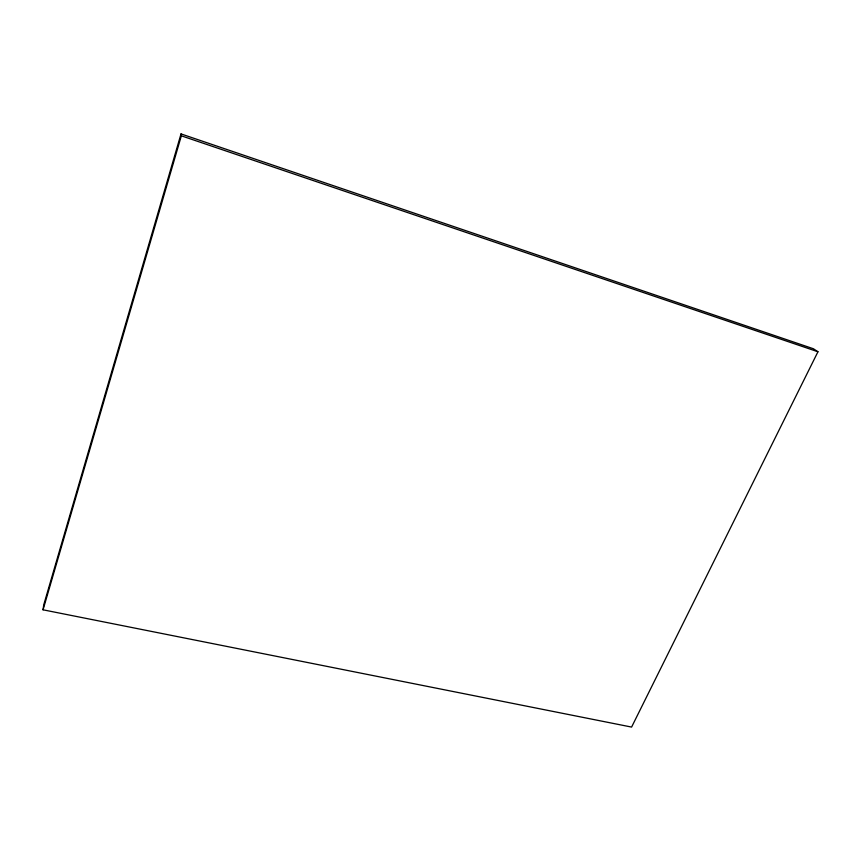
<?xml version="1.0" encoding="UTF-8"?>
<svg xmlns="http://www.w3.org/2000/svg" width="861" height="861" viewBox="0 0 861 861"><rect width="100%" height="100%" fill="white"/><g stroke="black" fill="none" stroke-linecap="round" stroke-linejoin="round"><path stroke-width="1.29" d="M43.05 609.814L43.739 604.831L181.014 133.918L813.451 348.77L817.95 351.762L631.597 727.082L43.05 609.814L181.337 135.823L181.014 133.918M181.337 135.823L817.95 351.762"/></g></svg>
